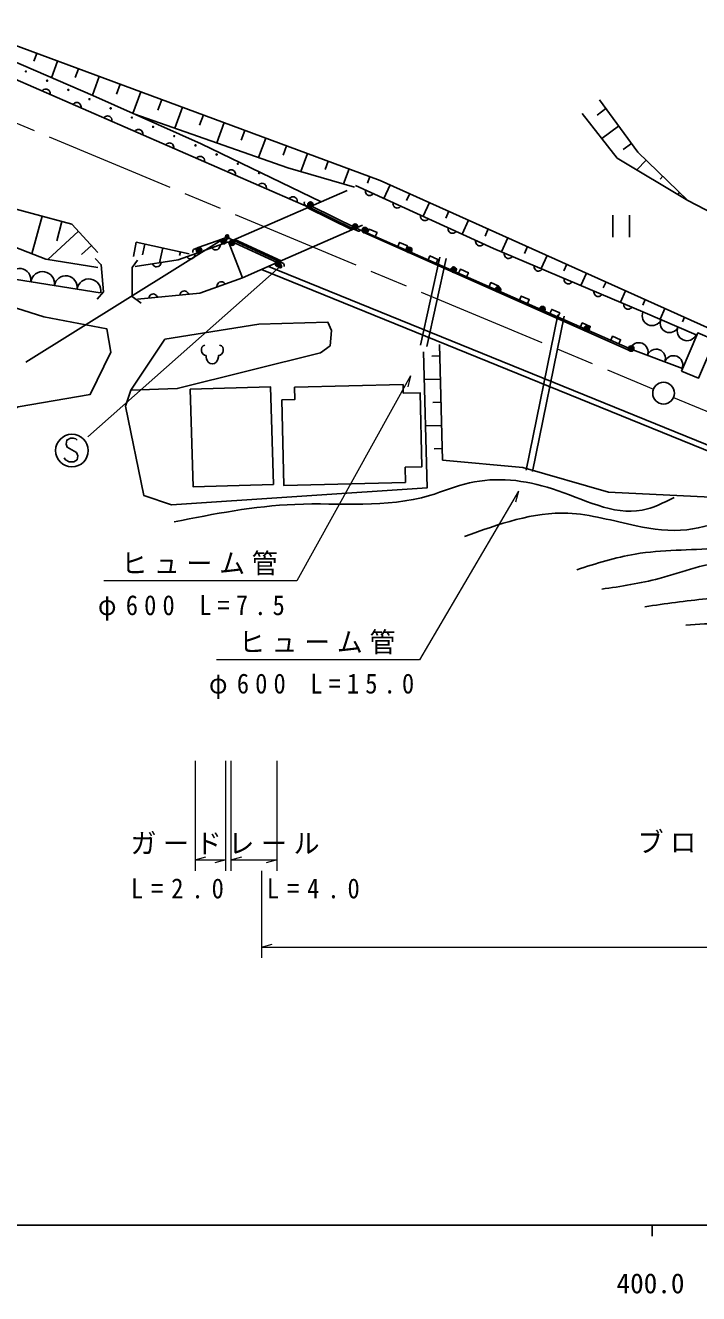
# Model space of a CAD drawing. Units: millimetres, scale not verified. Extents: x 40000 to 680000, y 20000 to 380000.
# Drawn here: x 410482 to 472262, y 198715 to 315082 of the extents above; entities that cross this region are included whole.
import ezdxf
from ezdxf.enums import TextEntityAlignment as Align

# ---------------------------------------------------------------- set-up
doc = ezdxf.new("R2010")
doc.units = ezdxf.units.MM
doc.header["$LTSCALE"] = 1000
doc.linetypes.add('CHAIN', pattern=[18.5, 12, -1.5, 3.5, -1.5])
for name, color, linetype, lineweight in [('M-BGD', 7, 'Continuous', 25), ('M-BMK', 2, 'CHAIN', 13), ('M-BMK-SRVR', 3, 'Continuous', 25), ('M-STR-HTXT', 7, 'Continuous', 13), ('M-STR-STRC', 7, 'Continuous', 25), ('M-TTL-BAND', 7, 'Continuous', 25)]:
    doc.layers.add(name, color=color, linetype=linetype, lineweight=lineweight)
doc.styles.add('ＭＳ ゴシック', font='')
doc.styles.get('ＭＳ ゴシック').set_extended_font_data('MS Gothic')

msp = doc.modelspace()

# ---------------------------------------------------------------- linework, layer by layer
at = {"layer": 'M-BGD'}
for p, q in [((436475, 298396), (405297, 311981)), ((411535, 312506), (411272, 311796)), ((413445, 311800), (412883, 310281)), ((415355, 311095), (415055, 310285)), ((417265, 310389), (416629, 308670)), ((419175, 309683), (418834, 308760)), ((421084, 308977), (420355, 307004)), ((422994, 308272), (422635, 307298)), ((424904, 307566), (424197, 305652)), ((463749, 307440), (462949, 306851)), ((426814, 306860), (426467, 305920)), ((428724, 306154), (428041, 304306)), ((430634, 305449), (430299, 304541)), ((464922, 305848), (463370, 304704)), ((432544, 304743), (431886, 302961)), ((434454, 304037), (434131, 303163)), ((466096, 304255), (465343, 303701)), ((436364, 303331), (435753, 301677)), ((438274, 302626), (437993, 301866)), ((467449, 302717), (466580, 301819)), ((440184, 301920), (439673, 300537)), ((442094, 301214), (441870, 300608)), ((443949, 300456), (443387, 299207)), ((468983, 301232), (468722, 300963)), ((429332, 295267), (440004, 299942)), ((445750, 299645), (445467, 299016)), ((470516, 299748), (470342, 299568)), ((436262, 298533), (436531, 298401)), ((440475, 296327), (436367, 298348)), ((436531, 298401), (440630, 296386)), ((440835, 296484), (436727, 298506)), ((447552, 298834), (446981, 297567)), ((449353, 298024), (449066, 297386)), ((412013, 297577), (411082, 294123)), ((413838, 297085), (413361, 295314)), ((433592, 293312), (441409, 296736)), ((451154, 297213), (450575, 295928)), ((464393, 297653), (464393, 295653)), ((465913, 295653), (465913, 297653)), ((415347, 296192), (412529, 293600)), ((428879, 295612), (428597, 295509)), ((440630, 296386), (440899, 296254)), ((440827, 296481), (465974, 285414)), ((441533, 296062), (465973, 285204)), ((452955, 296402), (452664, 295755)), ((454756, 295591), (454178, 294307)), ((416538, 294897), (415638, 294069)), ((420634, 295199), (420406, 293862)), ((420634, 295199), (425527, 294123)), ((421450, 295020), (421230, 294022)), ((423081, 294661), (422782, 293304)), ((426333, 294686), (426051, 294583)), ((428597, 295509), (426333, 294686)), ((429118, 295234), (430413, 291919)), ((429560, 295367), (429288, 295493)), ((429332, 295267), (433592, 293312)), ((433775, 293422), (429560, 295367)), ((429700, 295428), (433960, 293473)), ((456557, 294780), (456277, 294157)), ((424711, 294302), (424634, 293953)), ((430413, 291919), (433592, 293312)), ((434048, 293296), (433775, 293422)), ((446736, 285742), (448501, 293811)), ((447323, 285614), (449088, 293683)), ((458358, 293970), (457815, 292762)), ((460160, 293159), (459896, 292574)), ((461961, 292348), (461451, 291216)), ((408900, 291888), (417352, 290548)), ((463762, 291537), (463516, 290990)), ((465563, 290727), (465087, 289670)), ((467364, 289916), (467135, 289406)), ((472020, 286690), (467139, 288798)), ((469165, 289105), (468748, 288179)), ((456442, 274261), (459342, 288507)), ((457030, 274141), (459930, 288387)), ((470967, 288294), (470781, 287881)), ((423286, 286280), (420164, 281597)), ((448477, 285807), (448757, 275197)), ((465974, 285414), (470795, 283609)), ((448505, 284746), (447770, 284726)), ((448561, 282624), (447090, 282585)), ((448617, 280502), (447881, 280482)), ((448673, 278380), (447200, 278341)), ((448729, 276258), (447992, 276238)), ((445321, 274549), (445356, 273131))]:
    msp.add_line(p, q, dxfattribs=at)
for points in [[(406592, 330110), (405587, 317539), (406760, 314270), (443049, 300861), (473668, 287078)], [(405963, 313257), (416670, 308652), (426600, 304214), (437623, 298899)], [(384006, 312429), (396158, 308182), (407448, 298808), (414751, 296839), (417134, 294250)], [(337584, 304712), (348839, 308804), (357644, 310305), (367536, 311393), (376755, 311290), (382193, 310202), (387078, 308027), (408365, 295182), (412353, 293628), (417134, 292851)], [(412750, 308733), (412759, 308834), (412747, 308927), (412706, 309032), (412651, 309108), (412576, 309176), (412459, 309227), (412358, 309236), (412266, 309224), (412160, 309182), (412084, 309128), (412017, 309053)], [(415584, 307498), (415593, 307599), (415581, 307692), (415540, 307797), (415486, 307873), (415411, 307941), (415293, 307992), (415192, 308001), (415100, 307989), (414995, 307947), (414919, 307893), (414851, 307818)], [(463162, 308236), (466682, 303459), (471283, 299005)], [(418419, 306263), (418428, 306364), (418416, 306457), (418374, 306562), (418320, 306638), (418245, 306706), (418128, 306757), (418027, 306766), (417934, 306754), (417829, 306712), (417753, 306658), (417685, 306583)], [(420442, 306966), (434575, 302020), (440677, 300245)], [(473668, 287078), (483931, 291461), (483487, 292681), (471283, 299005), (464792, 302889), (461575, 306994)], [(421253, 305029), (421262, 305129), (421250, 305222), (421209, 305327), (421154, 305403), (421079, 305471), (420962, 305522), (420861, 305531), (420769, 305519), (420663, 305477), (420587, 305423), (420520, 305348)], [(424087, 303794), (424096, 303894), (424084, 303987), (424043, 304092), (423989, 304168), (423914, 304236), (423796, 304287), (423696, 304296), (423603, 304284), (423498, 304242), (423422, 304188), (423354, 304113)], [(426922, 302559), (426931, 302659), (426919, 302752), (426877, 302857), (426823, 302933), (426748, 303001), (426631, 303052), (426530, 303061), (426437, 303049), (426332, 303008), (426256, 302953), (426188, 302878)], [(429756, 301324), (429765, 301424), (429753, 301517), (429712, 301622), (429658, 301698), (429582, 301766), (429465, 301817), (429364, 301826), (429272, 301814), (429166, 301773), (429090, 301718), (429023, 301643)], [(432591, 300089), (432600, 300189), (432588, 300282), (432546, 300387), (432492, 300463), (432417, 300531), (432299, 300582), (432199, 300591), (432106, 300579), (432001, 300538), (431925, 300483), (431857, 300408)], [(467139, 288798), (453436, 294623), (440788, 300392)], [(435425, 298854), (435434, 298954), (435422, 299047), (435381, 299152), (435326, 299228), (435251, 299296), (435134, 299347), (435033, 299356), (434940, 299344), (434835, 299303), (434759, 299248), (434692, 299173)], [(441689, 299981), (441678, 299881), (441689, 299788), (441728, 299682), (441781, 299605), (441855, 299536), (441972, 299483), (442072, 299472), (442165, 299483), (442271, 299522), (442348, 299575), (442417, 299649)], [(436262, 298533), (436190, 298569), (436150, 298600), (436109, 298653), (436086, 298698), (436077, 298747), (436077, 298814), (436090, 298863), (436103, 298890)], [(444218, 298827), (444208, 298727), (444218, 298634), (444258, 298528), (444311, 298451), (444385, 298382), (444501, 298329), (444602, 298318), (444695, 298329), (444801, 298368), (444877, 298421), (444946, 298495)], [(446748, 297674), (446737, 297573), (446748, 297480), (446787, 297374), (446840, 297297), (446914, 297228), (447031, 297175), (447131, 297165), (447224, 297175), (447330, 297215), (447407, 297267), (447476, 297342)], [(428879, 295612), (428954, 295639), (429004, 295647), (429071, 295639), (429119, 295625), (429161, 295597), (429209, 295551), (429236, 295507), (429246, 295479)], [(441279, 296346), (441261, 296310), (441217, 296265), (441168, 296233), (441101, 296210), (441043, 296206), (440971, 296219), (440899, 296254)], [(442590, 295705), (442751, 296071), (442019, 296393), (441857, 296027)], [(449278, 296520), (449267, 296419), (449278, 296326), (449317, 296220), (449370, 296143), (449444, 296074), (449561, 296021), (449661, 296011), (449754, 296021), (449860, 296061), (449937, 296114), (450006, 296188)], [(429118, 295234), (424508, 293576), (420572, 292955)], [(425854, 294246), (425841, 294284), (425839, 294347), (425850, 294404), (425880, 294468), (425917, 294513), (425976, 294556), (426051, 294583)], [(427589, 294684), (427652, 294605), (427724, 294546), (427826, 294497), (427918, 294479), (428019, 294482), (428139, 294525), (428219, 294588), (428278, 294660), (428326, 294762), (428344, 294854), (428342, 294955)], [(428911, 295392), (428928, 295428), (428971, 295474), (429019, 295507), (429085, 295531), (429143, 295538), (429215, 295526), (429288, 295493)], [(445384, 294475), (445545, 294841), (444813, 295164), (444652, 294797)], [(451807, 295366), (451797, 295265), (451807, 295172), (451847, 295066), (451900, 294990), (451974, 294921), (452090, 294867), (452191, 294857), (452283, 294867), (452389, 294907), (452466, 294960), (452535, 295034)], [(396461, 281490), (399745, 293601), (406536, 290102), (412188, 288326), (417948, 287249), (418325, 285096), (416441, 281221), (409820, 280090), (403898, 276484)], [(417082, 289951), (417652, 290624), (417444, 293110), (416875, 293680)], [(420759, 293525), (420293, 292851), (420293, 290210), (421122, 289588)], [(422145, 293203), (422192, 293113), (422251, 293042), (422343, 292975), (422429, 292940), (422529, 292924), (422656, 292944), (422746, 292990), (422817, 293050), (422884, 293142), (422919, 293228), (422935, 293328)], [(425284, 293855), (425347, 293776), (425419, 293717), (425521, 293669), (425613, 293651), (425714, 293653), (425834, 293696), (425914, 293759), (425973, 293831), (426021, 293933), (426039, 294025), (426037, 294126)], [(434048, 293296), (434120, 293263), (434161, 293233), (434203, 293180), (434227, 293136), (434238, 293087), (434240, 293020), (434228, 292971), (434215, 292943)], [(448178, 293246), (448339, 293612), (447607, 293934), (447446, 293568)], [(454438, 294197), (454430, 294096), (454443, 294004), (454485, 293899), (454540, 293823), (454616, 293756), (454734, 293706), (454835, 293698), (454927, 293711), (455032, 293753), (455108, 293808), (455175, 293884)], [(539963, 277932), (534349, 275036), (528423, 272251), (524261, 270646), (520692, 269515), (516911, 268555), (511970, 268322), (509429, 266904), (507430, 266840), (494978, 268856), (487677, 270399), (483017, 272007), (432140, 292676)], [(539734, 278376), (534128, 275485), (528227, 272711), (524096, 271118), (520555, 269997), (516837, 269052), (511829, 268816), (509291, 267400), (507462, 267341), (495069, 269347), (487811, 270882), (483192, 272475), (432779, 292956)], [(450972, 292016), (451133, 292382), (450401, 292704), (450240, 292338)], [(457179, 293032), (457171, 292931), (457184, 292839), (457226, 292734), (457281, 292658), (457357, 292591), (457474, 292541), (457575, 292533), (457668, 292546), (457773, 292588), (457848, 292643), (457915, 292719)], [(420779, 289951), (426476, 290521), (430413, 291919)], [(428821, 291354), (428759, 291434), (428687, 291493), (428585, 291541), (428493, 291560), (428392, 291558), (428272, 291515), (428192, 291453), (428133, 291381), (428084, 291279), (428066, 291187), (428068, 291086)], [(453766, 290786), (453927, 291152), (453195, 291475), (453034, 291109)], [(459919, 291867), (459911, 291766), (459924, 291674), (459966, 291569), (460021, 291493), (460097, 291426), (460215, 291376), (460316, 291368), (460408, 291381), (460513, 291423), (460588, 291478), (460655, 291554)], [(422601, 290133), (422560, 290226), (422504, 290300), (422417, 290372), (422332, 290412), (422234, 290434), (422106, 290421), (422014, 290380), (421939, 290324), (421867, 290237), (421828, 290152), (421805, 290054)], [(425450, 290418), (425409, 290510), (425353, 290585), (425265, 290657), (425181, 290697), (425082, 290719), (424955, 290706), (424863, 290665), (424788, 290609), (424716, 290522), (424676, 290437), (424654, 290338)], [(456560, 289557), (456721, 289923), (455989, 290245), (455828, 289879)], [(462660, 290702), (462652, 290601), (462664, 290509), (462707, 290404), (462762, 290328), (462837, 290261), (462955, 290211), (463056, 290203), (463149, 290216), (463253, 290258), (463329, 290313), (463396, 290389)], [(459354, 288327), (459516, 288693), (458783, 289015), (458622, 288649)], [(465400, 289537), (465392, 289436), (465405, 289344), (465447, 289239), (465502, 289163), (465578, 289096), (465696, 289046), (465797, 289038), (465889, 289051), (465994, 289093), (466069, 289148), (466136, 289224)], [(423286, 286280), (431898, 287680), (438250, 287842), (438573, 287088), (438465, 285688), (437550, 285042), (424416, 281759), (420164, 281597), (419679, 280144), (421348, 271947), (423878, 271086), (447347, 272647), (447024, 285135)], [(462148, 287097), (462310, 287463), (461577, 287786), (461416, 287420)], [(464943, 285868), (465104, 286234), (464371, 286556), (464210, 286190)], [(426950, 285744), (426790, 285664), (426670, 285544), (426630, 285384), (426630, 285224), (426670, 285064), (426790, 284904), (426910, 284824), (427070, 284784), (427070, 284664), (427110, 284464), (427190, 284304), (427270, 284184), (427430, 284064), (427630, 284024), (427830, 284064), (427990, 284184), (428070, 284304), (428150, 284464), (428190, 284664), (428190, 284784), (428350, 284824), (428470, 284904), (428590, 285064), (428630, 285224), (428630, 285384), (428590, 285544), (428470, 285664), (428310, 285744)], [(435180, 281878), (435207, 280750), (434023, 280722)], [(435180, 281878), (445139, 282118), (445158, 281330)], [(445356, 273131), (434213, 272862), (434023, 280722)], [(445158, 281330), (446701, 281367), (446865, 274586), (445321, 274549)], [(448757, 275197), (456128, 274527), (464001, 272237), (473383, 271790)]]:
    msp.add_lwpolyline(points, dxfattribs=at)
for points in [[(470689, 283361), (472187, 286856), (473740, 286191), (472242, 282696)], [(433244, 272970), (425869, 272754), (425608, 281697), (432983, 281912)]]:
    msp.add_lwpolyline(points, close=True, dxfattribs=at)
for centre, radius in [((410533, 310856), 50), ((412478, 310009), 50), ((414423, 309162), 50), ((416367, 308314), 50), ((418312, 307467), 50), ((420257, 306620), 50), ((422201, 305772), 50), ((424146, 304925), 50), ((426091, 304078), 50), ((428036, 303230), 50), ((429980, 302383), 50), ((431925, 301536), 50), ((436641, 298625), 250), ((436641, 298625), 150), ((436641, 298625), 50), ((440740, 296610), 250), ((440740, 296610), 150), ((440740, 296610), 50), ((441635, 296290), 250), ((441635, 296290), 150), ((441635, 296290), 50), ((426418, 294451), 250), ((426418, 294451), 150), ((426418, 294451), 50), ((428682, 295274), 250), ((428682, 295274), 150), ((428682, 295274), 50), ((429456, 295140), 250), ((429456, 295140), 150), ((429456, 295140), 50), ((445708, 294481), 250), ((445708, 294481), 150), ((445708, 294481), 50), ((433670, 293195), 250), ((433670, 293195), 150), ((433670, 293195), 50), ((449781, 292671), 250), ((449781, 292671), 150), ((449781, 292671), 50), ((453855, 290861), 250), ((453855, 290861), 150), ((453855, 290861), 50), ((457928, 289052), 250), ((457928, 289052), 150), ((457928, 289052), 50), ((462001, 287242), 250), ((462001, 287242), 150), ((462001, 287242), 50), ((466075, 285432), 250), ((466075, 285432), 150), ((466075, 285432), 50)]:
    msp.add_circle(centre, radius, dxfattribs=at)
for centre, radius, start, end in [((409937, 291723), 1050, 350.991, 170.991), ((412060, 291387), 1100, 350.991, 170.991), ((414184, 291050), 1050, 350.991, 170.991), ((416307, 290713), 1100, 350.991, 170.991), ((467981, 288434), 900, 156.64444, 336.64444), ((469587, 287740), 850, 156.64444, 336.64444), ((471194, 287047), 900, 156.64444, 336.64444), ((466770, 285116), 850, 339.47759, 159.47759), ((468362, 284520), 850, 339.47759, 159.47759), ((469954, 283924), 850, 339.47759, 159.47759)]:
    msp.add_arc(centre, radius, start, end, dxfattribs=at)
for points, knots in [([(424122, 269522), (427791, 270252), (431460, 270981), (435216, 271133), (439362, 271300), (443613, 270763), (447564, 271938), (448793, 272303), (449992, 272834), (451232, 273101), (453688, 273670), (456292, 273385), (458838, 272564), (461664, 271653), (464418, 270083), (467069, 270596), (468063, 270788), (469043, 271274), (470022, 271759)], [0, 0, 0, 0, 1, 1, 1, 2, 2, 2, 3, 3, 3, 4, 4, 4, 5, 5, 5, 6, 6, 6, 6]), ([(450785, 268180), (453945, 269323), (457105, 270465), (460269, 270327), (462342, 270237), (464417, 269597), (466532, 269164), (468082, 268847), (469655, 268640), (471185, 268806), (472580, 268958), (473941, 269419), (475301, 269880)], [0, 0, 0, 0, 1, 1, 1, 2, 2, 2, 3, 3, 3, 4, 4, 4, 4]), ([(461075, 265138), (462850, 265701), (464625, 266265), (466443, 266569), (468908, 266982), (471450, 266919), (473959, 267106), (475307, 267207), (476646, 267380), (477985, 267554)], [0, 0, 0, 0, 1, 1, 1, 2, 2, 2, 3, 3, 3, 3]), ([(463364, 263348), (465132, 263611), (466901, 263875), (468643, 264333), (470853, 264914), (473021, 265809), (475264, 265943), (476385, 266010), (477524, 265887), (478664, 265764)], [0, 0, 0, 0, 1, 1, 1, 2, 2, 2, 3, 3, 3, 3]), ([(467338, 261738), (469214, 262018), (471089, 262299), (472975, 262454), (475439, 262656), (477920, 262644), (480401, 262633)], [0, 0, 0, 0, 1, 1, 1, 2, 2, 2, 2]), ([(471096, 260038), (473363, 260200), (475631, 260361), (477896, 260306), (479298, 260272), (480700, 260155), (482101, 260038)], [0, 0, 0, 0, 1, 1, 1, 2, 2, 2, 2])]:
    msp.add_open_spline(points, degree=3, knots=knots, dxfattribs=at)
at = {"layer": 'M-BMK'}
for p, q in [((395586, 311966), (468121, 281716)), ((469967, 280946), (482357, 275779))]:
    msp.add_line(p, q, dxfattribs=at)
at = {"layer": 'M-BMK-SRVR'}
msp.add_circle((469044, 281331), 1000, dxfattribs=at)
at = {"layer": 'M-STR-HTXT'}
for p, q in [((445807, 282940), (445567, 281930)), ((455726, 272349), (455461, 271345)), ((426051, 247600), (426051, 237511)), ((428879, 237511), (428879, 247600)), ((429332, 247600), (429332, 237511)), ((433592, 237511), (433592, 247600)), ((426051, 238511), (427051, 238791)), ((429332, 238511), (430332, 238791)), ((426051, 238511), (428879, 238511)), ((428879, 238511), (427879, 238231)), ((429332, 238511), (433592, 238511)), ((432140, 237511), (432140, 229511)), ((433592, 238511), (432592, 238231)), ((432140, 230511), (433140, 230791)), ((432140, 230511), (564854, 230511))]:
    msp.add_line(p, q, dxfattribs=at)
for points in [[(445807, 282940), (435383, 264111), (417685, 264111)], [(455726, 272349), (446647, 256882), (428024, 256882)]]:
    msp.add_lwpolyline(points, dxfattribs=at)
at = {"layer": 'M-STR-STRC'}
for p, q in [((410519, 284180), (428992, 295719)), ((433857, 292972), (416213, 277320))]:
    msp.add_line(p, q, dxfattribs=at)
msp.add_lwpolyline([(415232, 277028), (415112, 277148), (414872, 277208), (414632, 277208), (414272, 277028), (414212, 276668), (414332, 276368), (415172, 275888), (415292, 275588), (415232, 275228), (414932, 275048), (414512, 275048), (414152, 275228), (414032, 275408)], dxfattribs=at)
for centre, radius in [((428992, 295719), 150), ((428992, 295719), 90), ((428992, 295719), 30), ((433857, 292972), 150), ((433857, 292972), 90), ((433857, 292972), 30), ((414752, 276068), 1500)]:
    msp.add_circle(centre, radius, dxfattribs=at)
at = {"layer": 'M-TTL-BAND'}
for p, q in [((40000, 205000), (579000, 205000)), ((468000, 205000), (468000, 204000))]:
    msp.add_line(p, q, dxfattribs=at)

# ---------------------------------------------------------------- texts
at = {"layer": 'M-STR-HTXT', "char_height": 1833, "attachment_point": 7, "style": 'ＭＳ ゴシック'}
for s, insert in [('\\T1.26;\\W0.95;ヒューム管', (419284, 264611)), ('\\T1.5;\\W0.9;φ600\\~L=7.5', (417138, 260472)), ('\\T1.26;\\W0.95;ヒューム管', (430086, 257382)), ('\\T1.5;\\W0.9;φ600\\~L=15.0', (427327, 253279)), ('\\T1.26;\\W0.95;ガードレール', (420135, 239011)), ('\\T1.26;\\W0.95;ブロック擁壁', (466666, 239011)), ('\\T1.65;\\W0.9;L=2.0', (420165, 234955)), ('\\T1.65;\\W0.9;L=4.0', (432635, 234955))]:
    msp.add_mtext(s, dxfattribs=dict(at, insert=insert))
at = {"layer": 'M-TTL-BAND', "style": 'ＭＳ ゴシック'}
msp.add_text('400.0', height=1833, dxfattribs=at).set_placement((467844, 198195), align=Align.BOTTOM_CENTER)

doc.saveas('drawing.dxf')
